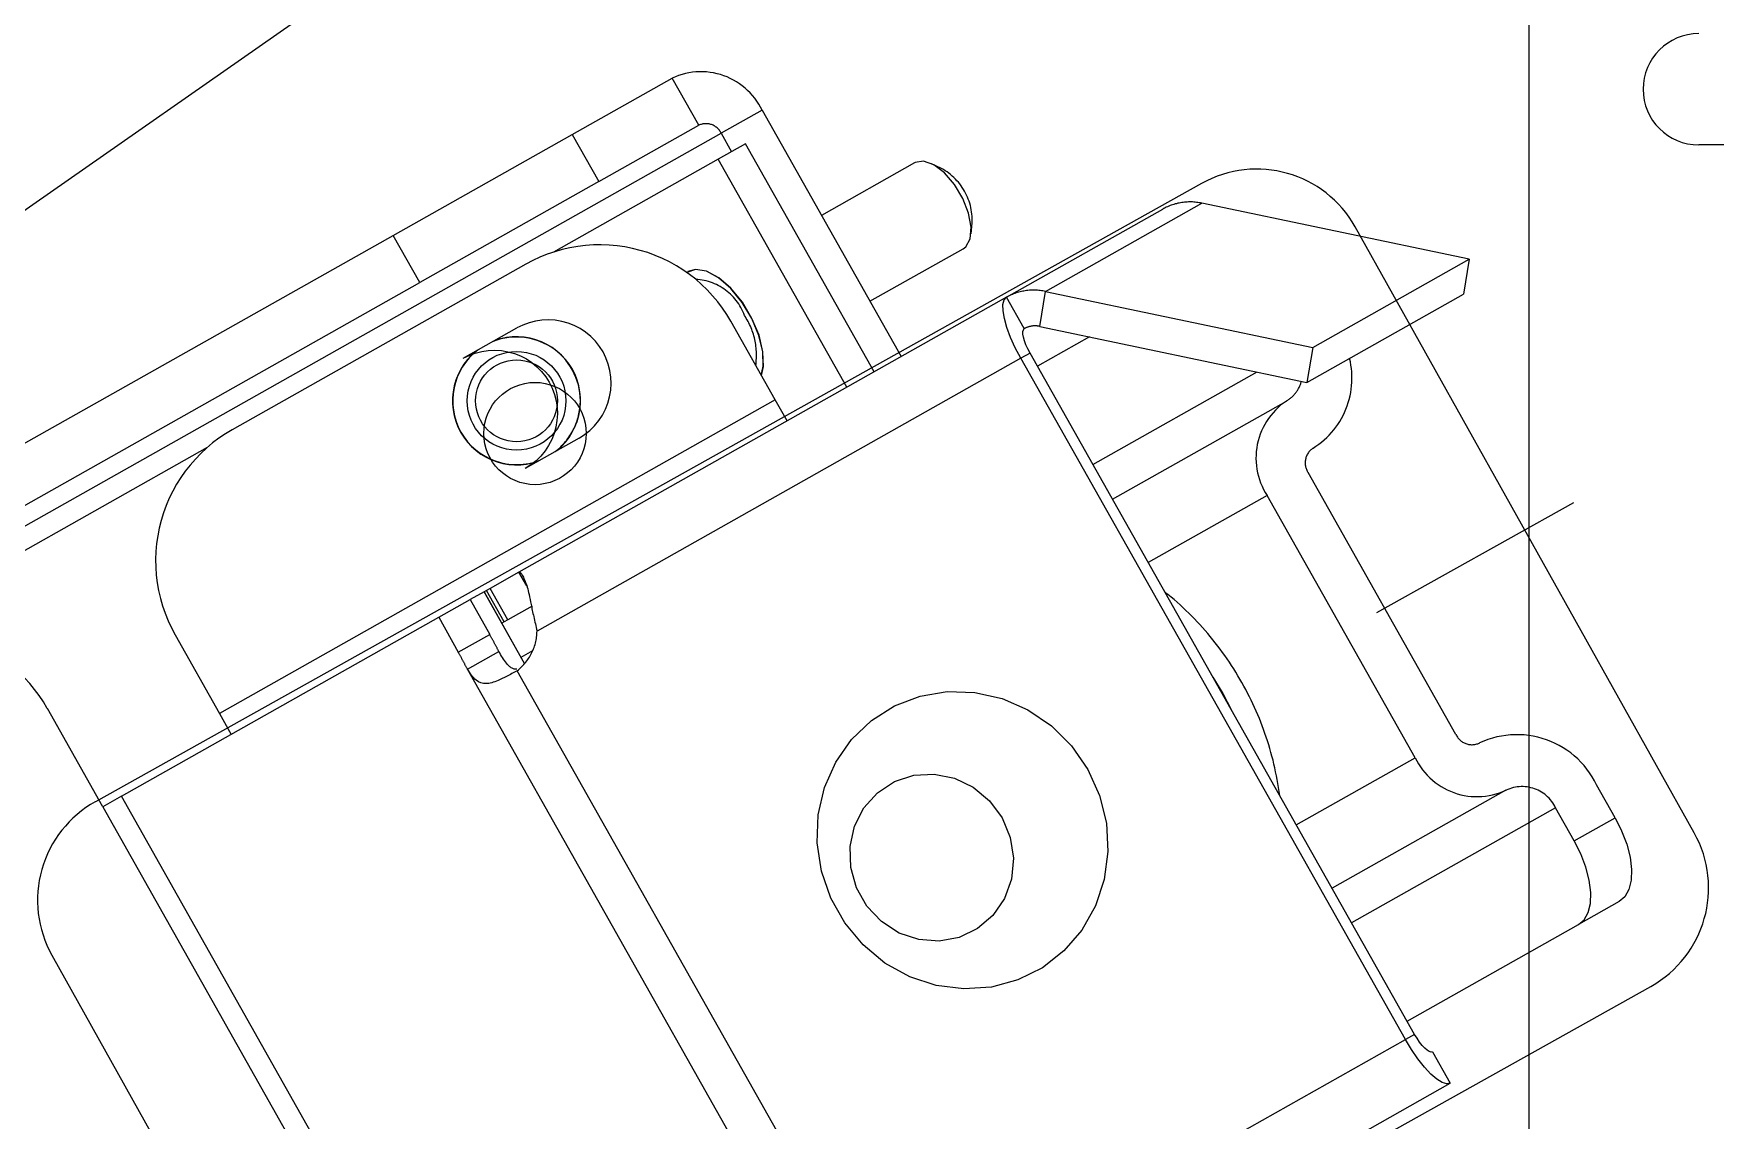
# Model space of a CAD drawing. Header units: inches. Extents: x -0.5 to 19.7, y 0 to 45.8.
# Drawn here: x 14.995 to 17.788, y 5.159 to 6.965 of the extents above; entities that cross this region are included whole.
import ezdxf

# ---------------------------------------------------------------- set-up
doc = ezdxf.new("R2010")
doc.units = ezdxf.units.IN
doc.header["$MEASUREMENT"] = 0
for name, color, linetype in [('3_250BIT_500TAB', 7, 'Continuous'), ('6_125BIT_500DEP', 7, 'Continuous'), ('CONSTRUCTION', 7, 'Continuous'), ('DF_COMP', 7, 'Continuous')]:
    doc.layers.add(name, color=color, linetype=linetype)

msp = doc.modelspace()

# ---------------------------------------------------------------- linework, layer by layer
at = {"layer": '3_250BIT_500TAB', "linetype": 'Continuous'}
for p, q in [((16.9348, 6.7159), (15.0973, 5.6886)), ((17.753, 5.6367), (17.19, 6.6438)), ((15.0251, 5.4334), (15.5882, 4.4263)), ((15.8433, 4.3541), (17.6809, 5.3815))]:
    msp.add_line(p, q, dxfattribs=at)
for centre, start, end in [((17.0263, 6.5523), 29.2093, 119.2093), ((15.1888, 5.5249), 119.2093, 209.2093), ((17.5894, 5.5452), 299.2093, 29.2093)]:
    msp.add_arc(centre, 0.1875, start, end, dxfattribs=at)
at = {"layer": '6_125BIT_500DEP', "linetype": 'Continuous'}
msp.add_circle((15.8276, 6.3004), 0.085, dxfattribs=at)
at = {"layer": 'CONSTRUCTION', "linetype": 'Continuous'}
msp.add_line((17.6952, 8.5681), (11.3033, 4.1025), dxfattribs=at)
at = {"layer": 'DF_COMP', "linetype": 'Continuous'}
for p, q in [((17.4782, 8.365), (17.4782, 3.515)), ((16.0833, 6.8999), (16.0775, 6.8987)), ((16.0891, 6.9008), (16.0833, 6.8999)), ((16.0949, 6.9014), (16.0891, 6.9008)), ((16.1008, 6.9016), (16.0949, 6.9014)), ((16.1066, 6.9016), (16.1008, 6.9016)), ((16.1125, 6.9013), (16.1066, 6.9016)), ((16.1183, 6.9006), (16.1125, 6.9013)), ((16.1241, 6.8997), (16.1183, 6.9006)), ((16.1299, 6.8984), (16.1241, 6.8997)), ((15.8894, 6.7974), (16.0554, 6.8911)), ((16.0607, 6.8934), (16.0554, 6.8911)), ((16.0996, 6.8127), (16.0554, 6.8911)), ((16.0662, 6.8955), (16.0607, 6.8934)), ((16.0718, 6.8972), (16.0662, 6.8955)), ((16.0775, 6.8987), (16.0718, 6.8972)), ((16.1355, 6.8969), (16.1299, 6.8984)), ((16.1411, 6.8951), (16.1355, 6.8969)), ((16.1466, 6.893), (16.1411, 6.8951)), ((16.1519, 6.8906), (16.1466, 6.893)), ((16.1571, 6.8879), (16.1519, 6.8906)), ((16.1622, 6.8849), (16.1571, 6.8879)), ((16.1671, 6.8817), (16.1622, 6.8849)), ((16.1719, 6.8783), (16.1671, 6.8817)), ((16.1764, 6.8746), (16.1719, 6.8783)), ((16.1808, 6.8706), (16.1764, 6.8746)), ((16.1849, 6.8665), (16.1808, 6.8706)), ((16.1889, 6.8621), (16.1849, 6.8665)), ((16.1926, 6.8576), (16.1889, 6.8621)), ((16.196, 6.8528), (16.1926, 6.8576)), ((16.1992, 6.8479), (16.196, 6.8528)), ((16.2022, 6.8428), (16.1992, 6.8479)), ((16.2048, 6.8376), (16.137, 6.7993)), ((16.2048, 6.8376), (16.2022, 6.8428)), ((16.2048, 6.8376), (16.4358, 6.4283)), ((13.633, 5.3866), (16.137, 6.7993)), ((15.592, 6.6296), (15.8894, 6.7974)), ((15.8894, 6.7974), (15.9336, 6.7191)), ((15.9336, 6.7191), (16.0996, 6.8127)), ((16.1009, 6.8133), (16.0996, 6.8127)), ((16.1023, 6.8138), (16.1009, 6.8133)), ((16.1037, 6.8142), (16.1023, 6.8138)), ((16.1051, 6.8146), (16.1037, 6.8142)), ((16.1066, 6.8149), (16.1051, 6.8146)), ((16.108, 6.8151), (16.1066, 6.8149)), ((16.1095, 6.8153), (16.108, 6.8151)), ((16.1109, 6.8153), (16.1095, 6.8153)), ((16.1124, 6.8153), (16.1109, 6.8153)), ((16.1139, 6.8152), (16.1124, 6.8153)), ((16.1153, 6.8151), (16.1139, 6.8152)), ((16.1168, 6.8148), (16.1153, 6.8151)), ((16.1182, 6.8145), (16.1168, 6.8148)), ((16.1196, 6.8141), (16.1182, 6.8145)), ((16.121, 6.8137), (16.1196, 6.8141)), ((16.1224, 6.8132), (16.121, 6.8137)), ((16.1237, 6.8126), (16.1224, 6.8132)), ((16.125, 6.8119), (16.1237, 6.8126)), ((16.1263, 6.8111), (16.125, 6.8119)), ((16.1275, 6.8103), (16.1263, 6.8111)), ((16.1287, 6.8095), (16.1275, 6.8103)), ((16.1299, 6.8086), (16.1287, 6.8095)), ((16.1309, 6.8076), (16.1299, 6.8086)), ((16.132, 6.8065), (16.1309, 6.8076)), ((16.133, 6.8054), (16.132, 6.8065)), ((16.1339, 6.8043), (16.133, 6.8054)), ((16.1347, 6.8031), (16.1339, 6.8043)), ((16.1355, 6.8019), (16.1347, 6.8031)), ((16.1363, 6.8006), (16.1355, 6.8019)), ((16.137, 6.7993), (16.1363, 6.8006)), ((16.137, 6.7993), (16.1542, 6.7688)), ((16.1771, 6.7818), (16.1319, 6.7563)), ((16.3909, 6.4029), (16.1771, 6.7818)), ((18.0057, 6.78), (17.7607, 6.78)), ((16.1319, 6.7563), (15.8581, 6.6018)), ((16.3456, 6.3774), (16.1319, 6.7563)), ((16.4581, 6.7503), (16.3034, 6.663)), ((16.4591, 6.7508), (16.4581, 6.7503)), ((16.4731, 6.7528), (16.4591, 6.7508)), ((16.49, 6.7468), (16.4731, 6.7528)), ((16.5029, 6.7408), (16.4861, 6.7488)), ((16.5077, 6.7334), (16.49, 6.7468)), ((16.506, 6.739), (16.5029, 6.7408)), ((16.5091, 6.7371), (16.506, 6.739)), ((16.5244, 6.7141), (16.5077, 6.7334)), ((16.5121, 6.7351), (16.5091, 6.7371)), ((16.5151, 6.7329), (16.5121, 6.7351)), ((16.5179, 6.7307), (16.5151, 6.7329)), ((15.9336, 6.7191), (15.6362, 6.5513)), ((16.5207, 6.7283), (16.5179, 6.7307)), ((16.5233, 6.7258), (16.5207, 6.7283)), ((16.5259, 6.7233), (16.5233, 6.7258)), ((16.5383, 6.691), (16.5244, 6.7141)), ((16.5284, 6.7206), (16.5259, 6.7233)), ((16.5308, 6.7179), (16.5284, 6.7206)), ((16.5331, 6.7151), (16.5308, 6.7179)), ((16.5353, 6.7122), (16.5331, 6.7151)), ((16.5373, 6.7092), (16.5353, 6.7122)), ((16.5393, 6.7061), (16.5373, 6.7092)), ((16.5411, 6.703), (16.5393, 6.7061)), ((16.5478, 6.6666), (16.5383, 6.691)), ((16.5429, 6.6998), (16.5411, 6.703)), ((16.5445, 6.6965), (16.5429, 6.6998)), ((16.546, 6.6932), (16.5445, 6.6965)), ((16.5473, 6.6898), (16.546, 6.6932)), ((16.5486, 6.6864), (16.5473, 6.6898)), ((16.5497, 6.683), (16.5486, 6.6864)), ((16.5507, 6.6795), (16.5497, 6.683)), ((16.5515, 6.6759), (16.5507, 6.6795)), ((16.6754, 6.5366), (16.9352, 6.6832)), ((16.8762, 6.6764), (16.8742, 6.6755)), ((16.8782, 6.6774), (16.8762, 6.6764)), ((16.8803, 6.6782), (16.8782, 6.6774)), ((16.8824, 6.6791), (16.8803, 6.6782)), ((16.8845, 6.6798), (16.8824, 6.6791)), ((16.8866, 6.6806), (16.8845, 6.6798)), ((16.8887, 6.6812), (16.8866, 6.6806)), ((16.8909, 6.6819), (16.8887, 6.6812)), ((16.893, 6.6824), (16.8909, 6.6819)), ((16.8952, 6.683), (16.893, 6.6824)), ((16.8974, 6.6834), (16.8952, 6.683)), ((16.8996, 6.6838), (16.8974, 6.6834)), ((16.9018, 6.6842), (16.8996, 6.6838)), ((16.904, 6.6845), (16.9018, 6.6842)), ((16.9063, 6.6848), (16.904, 6.6845)), ((16.9085, 6.685), (16.9063, 6.6848)), ((16.9107, 6.6851), (16.9085, 6.685)), ((16.913, 6.6852), (16.9107, 6.6851)), ((16.9152, 6.6852), (16.913, 6.6852)), ((16.9175, 6.6852), (16.9152, 6.6852)), ((16.9197, 6.6852), (16.9175, 6.6852)), ((16.9219, 6.685), (16.9197, 6.6852)), ((16.9242, 6.6849), (16.9219, 6.685)), ((16.9264, 6.6846), (16.9242, 6.6849)), ((16.9286, 6.6844), (16.9264, 6.6846)), ((16.9308, 6.684), (16.9286, 6.6844)), ((16.933, 6.6836), (16.9308, 6.684)), ((16.9352, 6.6832), (16.933, 6.6836)), ((17.3792, 6.5902), (16.9352, 6.6832)), ((16.552, 6.6435), (16.5478, 6.6666)), ((16.5522, 6.6724), (16.5515, 6.6759)), ((16.5519, 6.6322), (16.5538, 6.6507)), ((16.5528, 6.6688), (16.5522, 6.6724)), ((16.5533, 6.6652), (16.5528, 6.6688)), ((16.5536, 6.6616), (16.5533, 6.6652)), ((16.5538, 6.6579), (16.5536, 6.6616)), ((16.5538, 6.6543), (16.5538, 6.6579)), ((16.5538, 6.6507), (16.5538, 6.6543)), ((16.6108, 6.527), (16.8702, 6.6734)), ((16.8722, 6.6744), (16.8702, 6.6734)), ((16.8742, 6.6755), (16.8722, 6.6744)), ((13.3057, 5.3398), (15.592, 6.6296)), ((15.6362, 6.5513), (15.592, 6.6296)), ((16.5432, 6.6109), (16.5504, 6.6242)), ((16.5504, 6.6242), (16.552, 6.6435)), ((15.8358, 6.5934), (15.8239, 6.5879)), ((15.8479, 6.5983), (15.8358, 6.5934)), ((15.8603, 6.6025), (15.8479, 6.5983)), ((15.8729, 6.6061), (15.8603, 6.6025)), ((15.8857, 6.6091), (15.8729, 6.6061)), ((15.8986, 6.6113), (15.8857, 6.6091)), ((15.9115, 6.6129), (15.8986, 6.6113)), ((15.9246, 6.6138), (15.9115, 6.6129)), ((15.9377, 6.614), (15.9246, 6.6138)), ((15.9508, 6.6135), (15.9377, 6.614)), ((15.9638, 6.6124), (15.9508, 6.6135)), ((15.9768, 6.6105), (15.9638, 6.6124)), ((15.9896, 6.608), (15.9768, 6.6105)), ((16.0023, 6.6048), (15.9896, 6.608)), ((16.0148, 6.601), (16.0023, 6.6048)), ((16.0271, 6.5965), (16.0148, 6.601)), ((16.0392, 6.5914), (16.0271, 6.5965)), ((16.3839, 6.5202), (16.5386, 6.6074)), ((16.5386, 6.6074), (16.5432, 6.6109)), ((15.8124, 6.5817), (15.3246, 6.3066)), ((15.8239, 6.5879), (15.8124, 6.5817)), ((16.0509, 6.5856), (16.0392, 6.5914)), ((16.0624, 6.5793), (16.0509, 6.5856)), ((16.0734, 6.5723), (16.0624, 6.5793)), ((16.0842, 6.5648), (16.0734, 6.5723)), ((16.0943, 6.5732), (16.0794, 6.5682)), ((16.0942, 6.5729), (16.0796, 6.5681)), ((16.0944, 6.573), (16.0816, 6.5694)), ((16.0945, 6.5567), (16.0842, 6.5648)), ((16.1125, 6.57), (16.0942, 6.5729)), ((16.1126, 6.5702), (16.0943, 6.5732)), ((16.1127, 6.57), (16.0944, 6.573)), ((16.1326, 6.5592), (16.1125, 6.57)), ((16.1328, 6.5594), (16.1126, 6.5702)), ((16.1328, 6.5593), (16.1127, 6.57)), ((17.1194, 6.4436), (17.3792, 6.5902)), ((17.3792, 6.5902), (17.3697, 6.532)), ((13.35, 5.2614), (15.6362, 6.5513)), ((16.1043, 6.5481), (16.0945, 6.5567)), ((16.0981, 6.5563), (16.0946, 6.5566)), ((16.1017, 6.5559), (16.0981, 6.5563)), ((16.1052, 6.5554), (16.1017, 6.5559)), ((16.1137, 6.539), (16.1043, 6.5481)), ((16.1087, 6.5547), (16.1052, 6.5554)), ((16.1121, 6.5539), (16.1087, 6.5547)), ((16.1156, 6.553), (16.1121, 6.5539)), ((16.1226, 6.5294), (16.1137, 6.539)), ((16.119, 6.5519), (16.1156, 6.553)), ((16.1223, 6.5507), (16.119, 6.5519)), ((16.1256, 6.5494), (16.1223, 6.5507)), ((16.1288, 6.5479), (16.1256, 6.5494)), ((16.132, 6.5463), (16.1288, 6.5479)), ((16.1351, 6.5446), (16.132, 6.5463)), ((16.153, 6.5415), (16.1326, 6.5592)), ((16.1531, 6.5418), (16.1328, 6.5594)), ((16.1531, 6.5416), (16.1328, 6.5593)), ((16.1382, 6.5428), (16.1351, 6.5446)), ((16.1412, 6.5409), (16.1382, 6.5428)), ((16.1441, 6.5388), (16.1412, 6.5409)), ((16.1469, 6.5366), (16.1441, 6.5388)), ((16.1496, 6.5344), (16.1469, 6.5366)), ((16.1719, 6.5184), (16.153, 6.5415)), ((16.1721, 6.5186), (16.1531, 6.5418)), ((16.172, 6.5185), (16.1531, 6.5416)), ((16.6376, 6.5368), (16.6354, 6.5364)), ((16.6398, 6.5372), (16.6376, 6.5368)), ((16.642, 6.5376), (16.6398, 6.5372)), ((16.6442, 6.5379), (16.642, 6.5376)), ((16.6464, 6.5382), (16.6442, 6.5379)), ((16.6487, 6.5384), (16.6464, 6.5382)), ((16.6509, 6.5385), (16.6487, 6.5384)), ((16.6531, 6.5386), (16.6509, 6.5385)), ((16.6554, 6.5387), (16.6531, 6.5386)), ((16.6576, 6.5386), (16.6554, 6.5387)), ((16.6599, 6.5386), (16.6576, 6.5386)), ((16.6621, 6.5385), (16.6599, 6.5386)), ((16.6643, 6.5383), (16.6621, 6.5385)), ((16.6666, 6.538), (16.6643, 6.5383)), ((16.6659, 6.4784), (16.6754, 6.5366)), ((16.6688, 6.5378), (16.6666, 6.538)), ((16.671, 6.5374), (16.6688, 6.5378)), ((16.6732, 6.537), (16.671, 6.5374)), ((16.6754, 6.5366), (16.6732, 6.537)), ((16.6754, 6.5366), (17.1194, 6.4436)), ((16.6108, 6.527), (15.801, 6.0701)), ((16.131, 6.5194), (16.1226, 6.5294)), ((16.1389, 6.5089), (16.131, 6.5194)), ((16.1462, 6.4981), (16.1389, 6.5089)), ((16.1522, 6.532), (16.1496, 6.5344)), ((16.1548, 6.5295), (16.1522, 6.532)), ((16.1572, 6.5269), (16.1548, 6.5295)), ((16.1596, 6.5242), (16.1572, 6.5269)), ((16.1618, 6.5215), (16.1596, 6.5242)), ((16.1639, 6.5186), (16.1618, 6.5215)), ((16.1659, 6.5157), (16.1639, 6.5186)), ((16.1678, 6.5127), (16.1659, 6.5157)), ((16.1696, 6.5096), (16.1678, 6.5127)), ((16.1713, 6.5065), (16.1696, 6.5096)), ((16.1878, 6.4917), (16.1719, 6.5184)), ((16.1879, 6.4918), (16.172, 6.5185)), ((16.188, 6.4918), (16.1721, 6.5186)), ((16.6048, 6.5149), (16.6068, 6.5226)), ((16.605, 6.5044), (16.6048, 6.5149)), ((16.6068, 6.5226), (16.6108, 6.527)), ((16.6123, 6.5278), (16.6104, 6.5268)), ((16.6403, 6.4748), (16.6108, 6.527)), ((16.6143, 6.5289), (16.6123, 6.5278)), ((16.6164, 6.5298), (16.6143, 6.5289)), ((16.6184, 6.5308), (16.6164, 6.5298)), ((16.6205, 6.5316), (16.6184, 6.5308)), ((16.6225, 6.5325), (16.6205, 6.5316)), ((16.6246, 6.5332), (16.6225, 6.5325)), ((16.6268, 6.534), (16.6246, 6.5332)), ((16.6289, 6.5347), (16.6268, 6.534)), ((16.631, 6.5353), (16.6289, 6.5347)), ((16.6332, 6.5358), (16.631, 6.5353)), ((16.6354, 6.5364), (16.6332, 6.5358)), ((17.1098, 6.3854), (17.3697, 6.532)), ((15.8074, 6.4807), (15.7975, 6.4758)), ((15.8177, 6.4845), (15.8074, 6.4807)), ((15.8283, 6.4872), (15.8177, 6.4845)), ((15.8392, 6.4889), (15.8283, 6.4872)), ((15.8502, 6.4893), (15.8392, 6.4889)), ((15.8611, 6.4886), (15.8502, 6.4893)), ((15.872, 6.4868), (15.8611, 6.4886)), ((15.8825, 6.4839), (15.872, 6.4868)), ((15.8928, 6.4798), (15.8825, 6.4839)), ((16.1529, 6.4869), (16.1462, 6.4981)), ((16.2266, 6.3562), (16.1529, 6.4869)), ((16.1728, 6.5033), (16.1713, 6.5065)), ((16.1742, 6.5), (16.1728, 6.5033)), ((16.1755, 6.4967), (16.1742, 6.5)), ((16.1771, 6.4943), (16.1755, 6.4967)), ((16.1786, 6.4918), (16.1771, 6.4943)), ((16.1801, 6.4893), (16.1786, 6.4918)), ((16.1815, 6.4867), (16.1801, 6.4893)), ((16.1828, 6.4842), (16.1815, 6.4867)), ((16.1841, 6.4815), (16.1828, 6.4842)), ((16.1853, 6.4789), (16.1841, 6.4815)), ((16.1995, 6.4635), (16.1878, 6.4917)), ((16.1996, 6.4636), (16.1879, 6.4918)), ((16.1997, 6.4636), (16.188, 6.4918)), ((16.6072, 6.4914), (16.605, 6.5044)), ((16.6115, 6.4764), (16.6072, 6.4914)), ((15.7082, 6.4254), (15.7975, 6.4758)), ((15.7703, 6.458), (15.7608, 6.455)), ((15.78, 6.46), (15.7703, 6.458)), ((15.7899, 6.4611), (15.78, 6.46)), ((15.7999, 6.4613), (15.7899, 6.4611)), ((15.8098, 6.4606), (15.7999, 6.4613)), ((15.8196, 6.4589), (15.8098, 6.4606)), ((15.8292, 6.4563), (15.8196, 6.4589)), ((15.8386, 6.4528), (15.8292, 6.4563)), ((15.8475, 6.4485), (15.8386, 6.4528)), ((15.9025, 6.4747), (15.8928, 6.4798)), ((15.9117, 6.4687), (15.9025, 6.4747)), ((15.9201, 6.4617), (15.9117, 6.4687)), ((15.9278, 6.4538), (15.9201, 6.4617)), ((15.9347, 6.4452), (15.9278, 6.4538)), ((16.1864, 6.4762), (16.1853, 6.4789)), ((16.1875, 6.4735), (16.1864, 6.4762)), ((16.1885, 6.4708), (16.1875, 6.4735)), ((16.1894, 6.4681), (16.1885, 6.4708)), ((16.1903, 6.4653), (16.1894, 6.4681)), ((16.1911, 6.4625), (16.1903, 6.4653)), ((16.1919, 6.4597), (16.1911, 6.4625)), ((16.1925, 6.4569), (16.1919, 6.4597)), ((16.1932, 6.454), (16.1925, 6.4569)), ((16.1937, 6.4512), (16.1932, 6.454)), ((16.2059, 6.4362), (16.1995, 6.4635)), ((16.2061, 6.4363), (16.1996, 6.4636)), ((16.2062, 6.4362), (16.1997, 6.4636)), ((16.6176, 6.46), (16.6115, 6.4764)), ((16.6254, 6.4428), (16.6176, 6.46)), ((16.6379, 6.4699), (16.6387, 6.473)), ((16.638, 6.4657), (16.6379, 6.4699)), ((16.6389, 6.4605), (16.638, 6.4657)), ((16.6387, 6.473), (16.6403, 6.4748)), ((16.6406, 6.4545), (16.6389, 6.4605)), ((16.6406, 6.4749), (16.6399, 6.4745)), ((16.6414, 6.4753), (16.6406, 6.4749)), ((16.643, 6.448), (16.6406, 6.4545)), ((16.6422, 6.4757), (16.6414, 6.4753)), ((16.6431, 6.4761), (16.6422, 6.4757)), ((16.6439, 6.4765), (16.6431, 6.4761)), ((16.6447, 6.4768), (16.6439, 6.4765)), ((16.6456, 6.4771), (16.6447, 6.4768)), ((16.6464, 6.4774), (16.6456, 6.4771)), ((16.6473, 6.4777), (16.6464, 6.4774)), ((16.6481, 6.4779), (16.6473, 6.4777)), ((16.649, 6.4781), (16.6481, 6.4779)), ((16.6499, 6.4784), (16.649, 6.4781)), ((16.6507, 6.4785), (16.6499, 6.4784)), ((16.6516, 6.4787), (16.6507, 6.4785)), ((16.6525, 6.4788), (16.6516, 6.4787)), ((16.6534, 6.479), (16.6525, 6.4788)), ((16.6543, 6.4791), (16.6534, 6.479)), ((16.6552, 6.4792), (16.6543, 6.4791)), ((16.6561, 6.4792), (16.6552, 6.4792)), ((16.657, 6.4793), (16.6561, 6.4792)), ((16.6579, 6.4793), (16.657, 6.4793)), ((16.6588, 6.4793), (16.6579, 6.4793)), ((16.6597, 6.4792), (16.6588, 6.4793)), ((16.6605, 6.4792), (16.6597, 6.4792)), ((16.6614, 6.4791), (16.6605, 6.4792)), ((16.6623, 6.479), (16.6614, 6.4791)), ((16.7484, 6.4611), (16.6621, 6.4124)), ((16.6632, 6.4789), (16.6623, 6.479)), ((16.6641, 6.4788), (16.6632, 6.4789)), ((16.665, 6.4786), (16.6641, 6.4788)), ((16.6659, 6.4784), (16.665, 6.4786)), ((16.6659, 6.4784), (17.1098, 6.3854)), ((15.7082, 6.4254), (15.7181, 6.4303)), ((15.7223, 6.4309), (15.7155, 6.4236)), ((15.7181, 6.4303), (15.7284, 6.4341)), ((15.7297, 6.4375), (15.7223, 6.4309)), ((15.7284, 6.4341), (15.739, 6.4369)), ((15.739, 6.4369), (15.7499, 6.4385)), ((15.7499, 6.4385), (15.7609, 6.439)), ((15.7609, 6.439), (15.7719, 6.4383)), ((15.7719, 6.4383), (15.7827, 6.4364)), ((15.7827, 6.4364), (15.7933, 6.4335)), ((15.7933, 6.4335), (15.8035, 6.4295)), ((15.8035, 6.4295), (15.8132, 6.4244)), ((16.6345, 6.4256), (15.831, 5.9722)), ((15.8561, 6.4434), (15.8475, 6.4485)), ((15.8641, 6.4375), (15.8561, 6.4434)), ((15.8715, 6.4308), (15.8641, 6.4375)), ((15.8783, 6.4235), (15.8715, 6.4308)), ((15.9406, 6.4359), (15.9347, 6.4452)), ((15.9455, 6.4261), (15.9406, 6.4359)), ((15.9493, 6.4158), (15.9455, 6.4261)), ((16.1942, 6.4483), (16.1937, 6.4512)), ((16.1946, 6.4454), (16.1942, 6.4483)), ((16.1949, 6.4425), (16.1946, 6.4454)), ((16.1951, 6.4396), (16.1949, 6.4425)), ((16.1953, 6.4367), (16.1951, 6.4396)), ((16.1952, 6.4222), (16.1954, 6.4251)), ((16.1954, 6.4338), (16.1953, 6.4367)), ((16.1955, 6.4309), (16.1954, 6.4338)), ((16.1954, 6.4251), (16.1955, 6.428)), ((16.1955, 6.428), (16.1955, 6.4309)), ((16.2067, 6.412), (16.2059, 6.4362)), ((16.2068, 6.4121), (16.2061, 6.4363)), ((16.207, 6.4119), (16.2062, 6.4362)), ((16.6345, 6.4256), (16.6254, 6.4428)), ((16.6498, 6.4342), (16.6345, 6.4256)), ((17.2733, 5.2933), (16.6345, 6.4256)), ((16.6461, 6.4411), (16.643, 6.448)), ((16.6498, 6.4342), (16.6461, 6.4411)), ((17.2886, 5.3019), (16.6498, 6.4342)), ((17.1194, 6.4436), (17.1098, 6.3854)), ((17.1819, 6.4198), (17.1806, 6.4254)), ((15.6997, 6.3984), (15.696, 6.3892)), ((15.7042, 6.4073), (15.6997, 6.3984)), ((15.7095, 6.4157), (15.7042, 6.4073)), ((15.7155, 6.4236), (15.7095, 6.4157)), ((15.8132, 6.4244), (15.8224, 6.4183)), ((15.8224, 6.4183), (15.8309, 6.4113)), ((15.8309, 6.4113), (15.8386, 6.4034)), ((15.8386, 6.4034), (15.8454, 6.3948)), ((15.8843, 6.4156), (15.8783, 6.4235)), ((15.8896, 6.4072), (15.8843, 6.4156)), ((15.8941, 6.3983), (15.8896, 6.4072)), ((15.8977, 6.389), (15.8941, 6.3983)), ((15.952, 6.4051), (15.9493, 6.4158)), ((15.9536, 6.3943), (15.952, 6.4051)), ((16.1943, 6.4136), (16.1947, 6.4164)), ((16.1947, 6.4164), (16.195, 6.4193)), ((16.195, 6.4193), (16.1952, 6.4222)), ((16.2035, 6.3972), (16.2067, 6.412)), ((16.2036, 6.3971), (16.2068, 6.4121)), ((16.2037, 6.3969), (16.207, 6.4119)), ((16.7543, 6.2489), (17.0271, 6.4028)), ((17.1829, 6.4141), (17.1819, 6.4198)), ((17.1837, 6.4084), (17.1829, 6.4141)), ((17.1843, 6.4027), (17.1837, 6.4084)), ((17.1846, 6.397), (17.1843, 6.4027)), ((17.1846, 6.3912), (17.1846, 6.397)), ((15.6914, 6.3698), (15.6905, 6.3599)), ((15.6933, 6.3796), (15.6914, 6.3698)), ((15.696, 6.3892), (15.6933, 6.3796)), ((15.8454, 6.3948), (15.8513, 6.3856)), ((15.8513, 6.3856), (15.8562, 6.3757)), ((15.8562, 6.3757), (15.86, 6.3654)), ((15.9005, 6.3794), (15.8977, 6.389)), ((15.9023, 6.3697), (15.9005, 6.3794)), ((15.9032, 6.3598), (15.9023, 6.3697)), ((15.9516, 6.3615), (15.9534, 6.3723)), ((15.9534, 6.3723), (15.9541, 6.3833)), ((15.9541, 6.3833), (15.9536, 6.3943)), ((17.0915, 6.3684), (17.0923, 6.3696)), ((17.0923, 6.3696), (17.0931, 6.3707)), ((17.0931, 6.3707), (17.0939, 6.3719)), ((17.0939, 6.3719), (17.0946, 6.3731)), ((17.0946, 6.3731), (17.0954, 6.3743)), ((17.0954, 6.3743), (17.096, 6.3755)), ((17.096, 6.3755), (17.0967, 6.3768)), ((17.0967, 6.3768), (17.0973, 6.3781)), ((17.0973, 6.3781), (17.0979, 6.3794)), ((17.0979, 6.3794), (17.0984, 6.3807)), ((17.0984, 6.3807), (17.0989, 6.382)), ((17.0989, 6.382), (17.0994, 6.3833)), ((17.0994, 6.3833), (17.0998, 6.3846)), ((17.0998, 6.3846), (17.1002, 6.386)), ((17.1002, 6.386), (17.1006, 6.3874)), ((17.1825, 6.3684), (17.1834, 6.3741)), ((17.1834, 6.3741), (17.184, 6.3798)), ((17.184, 6.3798), (17.1844, 6.3855)), ((17.1844, 6.3855), (17.1846, 6.3912)), ((16.2266, 6.3562), (15.3034, 5.8354)), ((15.6905, 6.3599), (15.6905, 6.3499)), ((15.6905, 6.3499), (15.6914, 6.34)), ((15.86, 6.3654), (15.8628, 6.3548)), ((15.8628, 6.3548), (15.8644, 6.3439)), ((15.8644, 6.3439), (15.8648, 6.3329)), ((15.9017, 6.339), (15.9021, 6.3419)), ((15.9021, 6.3419), (15.9024, 6.3449)), ((15.9023, 6.3399), (15.9032, 6.3498)), ((15.9024, 6.3449), (15.9026, 6.348)), ((15.9032, 6.3498), (15.9032, 6.3598)), ((15.9446, 6.3407), (15.9486, 6.3509)), ((15.9486, 6.3509), (15.9516, 6.3615)), ((16.2463, 6.3214), (16.2266, 6.3562)), ((16.7868, 6.1914), (17.0756, 6.3544)), ((17.0616, 6.3433), (17.0574, 6.3392)), ((17.0661, 6.3473), (17.0616, 6.3433)), ((17.0708, 6.3509), (17.0661, 6.3473)), ((17.0756, 6.3544), (17.0708, 6.3509)), ((17.0756, 6.3544), (17.0758, 6.3545)), ((17.0758, 6.3545), (17.077, 6.3552)), ((17.077, 6.3552), (17.0782, 6.356)), ((17.0782, 6.356), (17.0793, 6.3567)), ((17.0793, 6.3567), (17.0805, 6.3576)), ((17.0805, 6.3576), (17.0816, 6.3584)), ((17.0816, 6.3584), (17.0827, 6.3593)), ((17.0827, 6.3593), (17.0838, 6.3602)), ((17.0838, 6.3602), (17.0849, 6.3611)), ((17.0849, 6.3611), (17.0859, 6.3621)), ((17.0859, 6.3621), (17.0869, 6.3631)), ((17.0869, 6.3631), (17.0879, 6.3641)), ((17.0879, 6.3641), (17.0888, 6.3651)), ((17.0888, 6.3651), (17.0897, 6.3662)), ((17.0897, 6.3662), (17.0906, 6.3673)), ((17.0906, 6.3673), (17.0915, 6.3684)), ((17.1723, 6.3356), (17.1745, 6.3409)), ((17.1745, 6.3409), (17.1766, 6.3462)), ((17.1766, 6.3462), (17.1784, 6.3517)), ((17.1784, 6.3517), (17.18, 6.3572)), ((17.18, 6.3572), (17.1814, 6.3628)), ((17.1814, 6.3628), (17.1825, 6.3684)), ((15.6914, 6.34), (15.6932, 6.3302)), ((15.6932, 6.3302), (15.696, 6.3207)), ((15.696, 6.3207), (15.6996, 6.3114)), ((15.8641, 6.3219), (15.8623, 6.3111)), ((15.8648, 6.3329), (15.8641, 6.3219)), ((15.894, 6.3113), (15.8977, 6.3205)), ((15.8942, 6.3129), (15.8954, 6.3157)), ((15.8954, 6.3157), (15.8964, 6.3185)), ((15.8964, 6.3185), (15.8974, 6.3214)), ((15.8974, 6.3214), (15.8983, 6.3242)), ((15.8977, 6.3205), (15.9004, 6.3301)), ((15.8983, 6.3242), (15.8992, 6.3271)), ((15.8992, 6.3271), (15.8999, 6.3301)), ((15.8999, 6.3301), (15.9006, 6.333)), ((15.9004, 6.3301), (15.9023, 6.3399)), ((15.9006, 6.333), (15.9012, 6.336)), ((15.9012, 6.336), (15.9017, 6.339)), ((15.9186, 6.3056), (15.9264, 6.3133)), ((15.9264, 6.3133), (15.9334, 6.3218)), ((15.9334, 6.3218), (15.9395, 6.3309)), ((15.9395, 6.3309), (15.9446, 6.3407)), ((17.0397, 6.3155), (17.0369, 6.3103)), ((17.0427, 6.3206), (17.0397, 6.3155)), ((17.046, 6.3255), (17.0427, 6.3206)), ((17.0496, 6.3303), (17.046, 6.3255)), ((17.0534, 6.3349), (17.0496, 6.3303)), ((17.0574, 6.3392), (17.0534, 6.3349)), ((17.1577, 6.3109), (17.161, 6.3156)), ((17.161, 6.3156), (17.1642, 6.3204)), ((17.1642, 6.3204), (17.1671, 6.3254)), ((17.1671, 6.3254), (17.1698, 6.3304)), ((17.1698, 6.3304), (17.1723, 6.3356)), ((15.3025, 6.2925), (15.2921, 6.2847)), ((15.3134, 6.2999), (15.3025, 6.2925)), ((15.3246, 6.3066), (15.3134, 6.2999)), ((15.6996, 6.3114), (15.7041, 6.3025)), ((15.7041, 6.3025), (15.7094, 6.2941)), ((15.7094, 6.2941), (15.7154, 6.2862)), ((15.7154, 6.2862), (15.7222, 6.2789)), ((15.9007, 6.2929), (15.8114, 6.2425)), ((15.8553, 6.2903), (15.8502, 6.2806)), ((15.8594, 6.3005), (15.8553, 6.2903)), ((15.8623, 6.3111), (15.8594, 6.3005)), ((15.8714, 6.2788), (15.8782, 6.2861)), ((15.8765, 6.2849), (15.8785, 6.2872)), ((15.8782, 6.2861), (15.8842, 6.294)), ((15.8785, 6.2872), (15.8804, 6.2896)), ((15.8804, 6.2896), (15.8822, 6.292)), ((15.8822, 6.292), (15.884, 6.2944)), ((15.884, 6.2944), (15.8856, 6.2969)), ((15.8842, 6.294), (15.8895, 6.3024)), ((15.8856, 6.2969), (15.8873, 6.2995)), ((15.8873, 6.2995), (15.8888, 6.3021)), ((15.8888, 6.3021), (15.8903, 6.3047)), ((15.8895, 6.3024), (15.894, 6.3113)), ((15.8903, 6.3047), (15.8917, 6.3074)), ((15.8917, 6.3074), (15.893, 6.3101)), ((15.893, 6.3101), (15.8942, 6.3129)), ((15.9007, 6.2929), (15.91, 6.2988)), ((15.91, 6.2988), (15.9186, 6.3056)), ((17.0287, 6.2881), (17.0273, 6.2823)), ((17.0303, 6.2938), (17.0287, 6.2881)), ((17.0322, 6.2994), (17.0303, 6.2938)), ((17.0344, 6.3049), (17.0322, 6.2994)), ((17.0369, 6.3103), (17.0344, 6.3049)), ((17.1295, 6.2826), (17.134, 6.2861)), ((17.134, 6.2861), (17.1384, 6.2898)), ((17.1384, 6.2898), (17.1426, 6.2937)), ((17.1426, 6.2937), (17.1466, 6.2978)), ((17.1466, 6.2978), (17.1505, 6.302)), ((17.1505, 6.302), (17.1542, 6.3064)), ((17.1542, 6.3064), (17.1577, 6.3109)), ((14.7089, 5.9535), (15.2838, 6.2778)), ((15.2634, 6.258), (15.2548, 6.2481)), ((15.2725, 6.2674), (15.2634, 6.258)), ((15.282, 6.2763), (15.2725, 6.2674)), ((15.2921, 6.2847), (15.282, 6.2763)), ((15.7222, 6.2789), (15.7296, 6.2722)), ((15.7296, 6.2722), (15.7376, 6.2663)), ((15.7376, 6.2663), (15.7462, 6.2612)), ((15.7462, 6.2612), (15.7551, 6.2569)), ((15.8372, 6.2629), (15.8293, 6.2552)), ((15.8442, 6.2714), (15.8372, 6.2629)), ((15.8502, 6.2806), (15.8442, 6.2714)), ((15.8611, 6.2705), (15.8635, 6.2724)), ((15.8635, 6.2724), (15.8658, 6.2743)), ((15.864, 6.2721), (15.8714, 6.2788)), ((15.8658, 6.2743), (15.8681, 6.2763)), ((15.8681, 6.2763), (15.8703, 6.2784)), ((15.8703, 6.2784), (15.8724, 6.2805)), ((15.8724, 6.2805), (15.8745, 6.2827)), ((15.8745, 6.2827), (15.8765, 6.2849)), ((17.0252, 6.2647), (17.0251, 6.2587)), ((17.0251, 6.2587), (17.0253, 6.2528)), ((17.0256, 6.2706), (17.0252, 6.2647)), ((17.0263, 6.2765), (17.0256, 6.2706)), ((17.0273, 6.2823), (17.0263, 6.2765)), ((17.1074, 6.2574), (17.1071, 6.2559)), ((17.1077, 6.2589), (17.1074, 6.2574)), ((17.1081, 6.2604), (17.1077, 6.2589)), ((17.1086, 6.2618), (17.1081, 6.2604)), ((17.1092, 6.2632), (17.1086, 6.2618)), ((17.1098, 6.2646), (17.1092, 6.2632)), ((17.1106, 6.266), (17.1098, 6.2646)), ((17.1113, 6.2673), (17.1106, 6.266)), ((17.1122, 6.2686), (17.1113, 6.2673)), ((17.1131, 6.2698), (17.1122, 6.2686)), ((17.1141, 6.2709), (17.1131, 6.2698)), ((17.1151, 6.2721), (17.1141, 6.2709)), ((17.1162, 6.2731), (17.1151, 6.2721)), ((17.1174, 6.2741), (17.1162, 6.2731)), ((17.1186, 6.2751), (17.1174, 6.2741)), ((17.1198, 6.276), (17.1186, 6.2751)), ((17.1198, 6.276), (17.12, 6.2761)), ((17.12, 6.2761), (17.1248, 6.2792)), ((17.1248, 6.2792), (17.1295, 6.2826)), ((15.2467, 6.2378), (15.2392, 6.2271)), ((15.2548, 6.2481), (15.2467, 6.2378)), ((15.7551, 6.2569), (15.7645, 6.2534)), ((15.7645, 6.2534), (15.7741, 6.2508)), ((15.7741, 6.2508), (15.7839, 6.2491)), ((15.7839, 6.2491), (15.7938, 6.2484)), ((15.7938, 6.2484), (15.8038, 6.2486)), ((15.8038, 6.2486), (15.8137, 6.2497)), ((15.8207, 6.2484), (15.8114, 6.2425)), ((15.8137, 6.2497), (15.8234, 6.2517)), ((15.8293, 6.2552), (15.8207, 6.2484)), ((15.8234, 6.2517), (15.8329, 6.2546)), ((17.0253, 6.2528), (17.0258, 6.2469)), ((17.0258, 6.2469), (17.0266, 6.241)), ((17.0266, 6.241), (17.0277, 6.2352)), ((17.0277, 6.2352), (17.0291, 6.2295)), ((17.0291, 6.2295), (17.0309, 6.2238)), ((17.1069, 6.2544), (17.1068, 6.2529)), ((17.1068, 6.2529), (17.1068, 6.2513)), ((17.1068, 6.2513), (17.1068, 6.2498)), ((17.1068, 6.2498), (17.107, 6.2483)), ((17.1071, 6.2559), (17.1069, 6.2544)), ((17.107, 6.2483), (17.1072, 6.2468)), ((17.1072, 6.2468), (17.1075, 6.2453)), ((17.1075, 6.2453), (17.1078, 6.2438)), ((17.1078, 6.2438), (17.1083, 6.2423)), ((17.1083, 6.2423), (17.1088, 6.2409)), ((17.1088, 6.2409), (17.1094, 6.2395)), ((17.1094, 6.2395), (17.1101, 6.2381)), ((17.1101, 6.2381), (17.1108, 6.2368)), ((17.1108, 6.2368), (17.1116, 6.2355)), ((17.3573, 5.8), (17.1116, 6.2355)), ((15.2259, 6.2046), (15.2201, 6.1928)), ((15.2322, 6.216), (15.2259, 6.2046)), ((15.2392, 6.2271), (15.2322, 6.216)), ((17.0309, 6.2238), (17.0329, 6.2182)), ((17.0329, 6.2182), (17.0352, 6.2127)), ((17.0352, 6.2127), (17.0377, 6.2074)), ((17.0377, 6.2074), (17.0406, 6.2022)), ((17.0406, 6.2022), (17.0437, 6.1972)), ((15.215, 6.1808), (15.2105, 6.1685)), ((15.2201, 6.1928), (15.215, 6.1808)), ((17.0437, 6.1972), (16.8463, 6.0858)), ((17.2894, 5.7617), (17.0437, 6.1972)), ((17.226, 6.003), (17.5533, 6.186)), ((15.2066, 6.1559), (15.2035, 6.1433)), ((15.2105, 6.1685), (15.2066, 6.1559)), ((15.1991, 6.1174), (15.198, 6.1044)), ((15.2009, 6.1304), (15.1991, 6.1174)), ((15.2035, 6.1433), (15.2009, 6.1304)), ((15.198, 6.1044), (15.1975, 6.0913)), ((15.1975, 6.0913), (15.1977, 6.0782)), ((15.1977, 6.0782), (15.1986, 6.0652)), ((15.1986, 6.0652), (15.2002, 6.0522)), ((15.801, 6.0701), (15.7529, 6.043)), ((15.8139, 6.0472), (15.801, 6.0701)), ((15.2002, 6.0522), (15.2024, 6.0393)), ((15.2024, 6.0393), (15.2054, 6.0265)), ((15.7429, 6.0374), (15.7201, 6.0245)), ((15.7429, 6.0374), (15.7431, 6.0375)), ((15.7429, 6.0374), (15.8103, 5.9179)), ((15.7469, 6.0396), (15.7431, 6.0375)), ((15.8104, 5.918), (15.7431, 6.0375)), ((15.7529, 6.043), (15.7469, 6.0396)), ((15.7764, 5.9874), (15.7469, 6.0396)), ((15.7824, 5.9907), (15.7529, 6.043)), ((16.8789, 6.033), (16.8738, 6.0371)), ((15.2054, 6.0265), (15.209, 6.014)), ((15.209, 6.014), (15.2132, 6.0016)), ((15.668, 5.9951), (15.7201, 6.0245)), ((15.7201, 6.0245), (15.7523, 5.9665)), ((15.823, 6.0137), (15.7824, 5.9907)), ((16.884, 6.0287), (16.8789, 6.033)), ((16.8891, 6.0244), (16.884, 6.0287)), ((16.8941, 6.02), (16.8891, 6.0244)), ((16.899, 6.0156), (16.8941, 6.02)), ((16.9039, 6.0111), (16.899, 6.0156)), ((16.9087, 6.0065), (16.9039, 6.0111)), ((16.9134, 6.0019), (16.9087, 6.0065)), ((15.1405, 5.6975), (15.668, 5.9951)), ((15.2132, 6.0016), (15.2181, 5.9894)), ((15.2181, 5.9894), (15.2236, 5.9776)), ((15.668, 5.9951), (15.7001, 5.937)), ((15.7764, 5.9874), (15.7725, 5.9852)), ((15.7824, 5.9907), (15.7764, 5.9874)), ((16.9181, 5.9973), (16.9134, 6.0019)), ((16.9228, 5.9925), (16.9181, 5.9973)), ((16.9274, 5.9877), (16.9228, 5.9925)), ((16.9319, 5.9829), (16.9274, 5.9877)), ((16.9363, 5.9779), (16.9319, 5.9829)), ((16.9407, 5.973), (16.9363, 5.9779)), ((15.2236, 5.9776), (15.2297, 5.966)), ((15.2297, 5.966), (15.3034, 5.8354)), ((15.7001, 5.937), (15.7523, 5.9665)), ((15.7528, 5.9656), (15.7523, 5.9665)), ((15.7533, 5.9646), (15.7528, 5.9656)), ((15.7539, 5.9637), (15.7533, 5.9646)), ((15.7544, 5.9628), (15.7539, 5.9637)), ((15.7549, 5.9618), (15.7544, 5.9628)), ((15.7554, 5.9609), (15.7549, 5.9618)), ((15.7559, 5.96), (15.7554, 5.9609)), ((15.7564, 5.959), (15.7559, 5.96)), ((15.7569, 5.9581), (15.7564, 5.959)), ((15.7574, 5.9572), (15.7569, 5.9581)), ((15.7579, 5.9562), (15.7574, 5.9572)), ((15.7585, 5.9553), (15.7579, 5.9562)), ((15.759, 5.9544), (15.7585, 5.9553)), ((15.7595, 5.9534), (15.759, 5.9544)), ((15.76, 5.9525), (15.7595, 5.9534)), ((15.7605, 5.9516), (15.76, 5.9525)), ((15.761, 5.9506), (15.7605, 5.9516)), ((15.7615, 5.9497), (15.761, 5.9506)), ((15.8276, 5.9496), (15.8283, 5.9521)), ((15.8283, 5.9521), (15.8289, 5.9546)), ((15.8289, 5.9546), (15.8294, 5.9571)), ((15.8294, 5.9571), (15.8299, 5.9596)), ((15.8299, 5.9596), (15.8302, 5.9621)), ((15.8302, 5.9621), (15.8305, 5.9646)), ((15.8305, 5.9646), (15.8308, 5.9671)), ((15.8308, 5.9671), (15.8309, 5.9697)), ((15.8309, 5.9697), (15.831, 5.9722)), ((16.945, 5.968), (16.9407, 5.973)), ((16.9493, 5.9629), (16.945, 5.968)), ((16.9535, 5.9577), (16.9493, 5.9629)), ((16.9576, 5.9526), (16.9535, 5.9577)), ((16.9617, 5.9473), (16.9576, 5.9526)), ((15.7006, 5.9361), (15.7001, 5.937)), ((15.7012, 5.9352), (15.7006, 5.9361)), ((15.7017, 5.9343), (15.7012, 5.9352)), ((15.7022, 5.9333), (15.7017, 5.9343)), ((15.7027, 5.9324), (15.7022, 5.9333)), ((15.7032, 5.9315), (15.7027, 5.9324)), ((15.7037, 5.9305), (15.7032, 5.9315)), ((15.7042, 5.9296), (15.7037, 5.9305)), ((15.7047, 5.9287), (15.7042, 5.9296)), ((15.7053, 5.9277), (15.7047, 5.9287)), ((15.7058, 5.9268), (15.7053, 5.9277)), ((15.7063, 5.9259), (15.7058, 5.9268)), ((15.7068, 5.9249), (15.7063, 5.9259)), ((15.7073, 5.924), (15.7068, 5.9249)), ((15.7078, 5.9231), (15.7073, 5.924)), ((15.7083, 5.9221), (15.7078, 5.9231)), ((15.7088, 5.9212), (15.7083, 5.9221)), ((15.7153, 5.909), (15.7675, 5.9384)), ((15.762, 5.9488), (15.7615, 5.9497)), ((15.7625, 5.9478), (15.762, 5.9488)), ((15.763, 5.9469), (15.7625, 5.9478)), ((15.7635, 5.946), (15.763, 5.9469)), ((15.764, 5.945), (15.7635, 5.946)), ((15.7645, 5.9441), (15.764, 5.945)), ((15.765, 5.9431), (15.7645, 5.9441)), ((15.7655, 5.9422), (15.765, 5.9431)), ((15.766, 5.9413), (15.7655, 5.9422)), ((15.7665, 5.9403), (15.766, 5.9413)), ((15.767, 5.9394), (15.7665, 5.9403)), ((15.7675, 5.9384), (15.767, 5.9394)), ((15.8045, 5.9286), (15.824, 5.9396)), ((15.8124, 5.9205), (15.814, 5.9225)), ((15.814, 5.9225), (15.8155, 5.9246)), ((15.8155, 5.9246), (15.8169, 5.9267)), ((15.8169, 5.9267), (15.8183, 5.9288)), ((15.8183, 5.9288), (15.8196, 5.931)), ((15.8196, 5.931), (15.8209, 5.9332)), ((15.8209, 5.9332), (15.822, 5.9355)), ((15.822, 5.9355), (15.8231, 5.9377)), ((15.8231, 5.9377), (15.8242, 5.9401)), ((15.8242, 5.9401), (15.8252, 5.9424)), ((15.8252, 5.9424), (15.826, 5.9448)), ((15.826, 5.9448), (15.8269, 5.9472)), ((15.8269, 5.9472), (15.8276, 5.9496)), ((16.9657, 5.942), (16.9617, 5.9473)), ((16.9696, 5.9367), (16.9657, 5.942)), ((16.9735, 5.9313), (16.9696, 5.9367)), ((16.9773, 5.9259), (16.9735, 5.9313)), ((16.981, 5.9204), (16.9773, 5.9259)), ((15.7093, 5.9203), (15.7088, 5.9212)), ((15.7098, 5.9193), (15.7093, 5.9203)), ((15.7103, 5.9184), (15.7098, 5.9193)), ((15.7108, 5.9174), (15.7103, 5.9184)), ((15.7113, 5.9165), (15.7108, 5.9174)), ((15.7118, 5.9156), (15.7113, 5.9165)), ((15.7123, 5.9146), (15.7118, 5.9156)), ((15.7128, 5.9137), (15.7123, 5.9146)), ((15.7133, 5.9128), (15.7128, 5.9137)), ((15.7138, 5.9118), (15.7133, 5.9128)), ((15.7143, 5.9109), (15.7138, 5.9118)), ((15.7148, 5.9099), (15.7143, 5.9109)), ((15.7153, 5.909), (15.7148, 5.9099)), ((15.7151, 5.9091), (16.3513, 4.7814)), ((15.7979, 5.9063), (15.7999, 5.9079)), ((16.3948, 4.8484), (15.7979, 5.9063)), ((15.7999, 5.9079), (15.8018, 5.9095)), ((15.8018, 5.9095), (15.8037, 5.9112)), ((15.8037, 5.9112), (15.8056, 5.913)), ((15.8056, 5.913), (15.8074, 5.9148)), ((15.8074, 5.9148), (15.8091, 5.9166)), ((15.8091, 5.9166), (15.8108, 5.9185)), ((15.8108, 5.9185), (15.8124, 5.9205)), ((16.9536, 5.8956), (16.97, 5.8685)), ((16.9847, 5.9148), (16.981, 5.9204)), ((16.9882, 5.9093), (16.9847, 5.9148)), ((16.9917, 5.9036), (16.9882, 5.9093)), ((16.9952, 5.898), (16.9917, 5.9036)), ((16.9985, 5.8923), (16.9952, 5.898)), ((16.4674, 5.8639), (16.5124, 5.8715)), ((16.5124, 5.8715), (16.5584, 5.8701)), ((16.5584, 5.8701), (16.6036, 5.8599)), ((16.97, 5.8685), (16.9847, 5.8405)), ((17.0018, 5.8865), (16.9985, 5.8923)), ((17.0051, 5.8807), (17.0018, 5.8865)), ((17.0082, 5.8749), (17.0051, 5.8807)), ((17.0113, 5.869), (17.0082, 5.8749)), ((17.0143, 5.8631), (17.0113, 5.869)), ((15.1097, 5.6801), (15.0176, 5.8434)), ((16.3864, 5.8234), (16.4248, 5.8477)), ((16.4248, 5.8477), (16.4674, 5.8639)), ((16.6036, 5.8599), (16.6464, 5.8412)), ((16.6464, 5.8412), (16.6853, 5.8146)), ((17.0172, 5.8571), (17.0143, 5.8631)), ((17.0201, 5.8511), (17.0172, 5.8571)), ((17.0228, 5.8451), (17.0201, 5.8511)), ((17.0255, 5.8391), (17.0228, 5.8451)), ((17.0281, 5.833), (17.0255, 5.8391)), ((15.3034, 5.8354), (15.3231, 5.8005)), ((16.3535, 5.792), (16.3864, 5.8234)), ((16.6853, 5.8146), (16.7189, 5.7812)), ((17.0307, 5.8268), (17.0281, 5.833)), ((17.0331, 5.8207), (17.0307, 5.8268)), ((17.0355, 5.8145), (17.0331, 5.8207)), ((17.0378, 5.8083), (17.0355, 5.8145)), ((16.3271, 5.7544), (16.3535, 5.792)), ((17.04, 5.802), (17.0378, 5.8083)), ((17.0422, 5.7958), (17.04, 5.802)), ((17.0443, 5.7895), (17.0422, 5.7958)), ((17.0462, 5.7831), (17.0443, 5.7895)), ((17.0481, 5.7768), (17.0462, 5.7831)), ((17.3573, 5.8), (17.358, 5.7986)), ((17.358, 5.7986), (17.3587, 5.7973)), ((17.3587, 5.7973), (17.3596, 5.796)), ((17.3596, 5.796), (17.3605, 5.7948)), ((17.3605, 5.7948), (17.3614, 5.7936)), ((17.3614, 5.7936), (17.3625, 5.7925)), ((17.3625, 5.7925), (17.3635, 5.7914)), ((17.3635, 5.7914), (17.3647, 5.7904)), ((17.3647, 5.7904), (17.3659, 5.7894)), ((17.3659, 5.7894), (17.3671, 5.7885)), ((17.3671, 5.7885), (17.3684, 5.7877)), ((17.3684, 5.7877), (17.3697, 5.7869)), ((17.3697, 5.7869), (17.3711, 5.7862)), ((17.3711, 5.7862), (17.3725, 5.7856)), ((17.3725, 5.7856), (17.3739, 5.785)), ((17.3739, 5.785), (17.3753, 5.7845)), ((17.3753, 5.7845), (17.3768, 5.7841)), ((17.3768, 5.7841), (17.3783, 5.7838)), ((17.3783, 5.7838), (17.3798, 5.7836)), ((17.3798, 5.7836), (17.3813, 5.7834)), ((17.3813, 5.7834), (17.3829, 5.7833)), ((17.3829, 5.7833), (17.3844, 5.7833)), ((17.3844, 5.7833), (17.3859, 5.7834)), ((17.3859, 5.7834), (17.3874, 5.7835)), ((17.3874, 5.7835), (17.3889, 5.7838)), ((17.3889, 5.7838), (17.3904, 5.7841)), ((17.3904, 5.7841), (17.3919, 5.7845)), ((17.3919, 5.7845), (17.3934, 5.7849)), ((17.3934, 5.7849), (17.3948, 5.7855)), ((17.3948, 5.7855), (17.3962, 5.7861)), ((17.3962, 5.7861), (17.3964, 5.7862)), ((17.4034, 5.7892), (17.3964, 5.7862)), ((17.4105, 5.7919), (17.4034, 5.7892)), ((17.4178, 5.7942), (17.4105, 5.7919)), ((17.4252, 5.7961), (17.4178, 5.7942)), ((17.4327, 5.7977), (17.4252, 5.7961)), ((17.4402, 5.7988), (17.4327, 5.7977)), ((17.4478, 5.7996), (17.4402, 5.7988)), ((17.4554, 5.7999), (17.4478, 5.7996)), ((17.463, 5.7999), (17.4554, 5.7999)), ((17.4707, 5.7994), (17.463, 5.7999)), ((17.4782, 5.7986), (17.4707, 5.7994)), ((17.4858, 5.7974), (17.4782, 5.7986)), ((17.4932, 5.7958), (17.4858, 5.7974)), ((17.5006, 5.7938), (17.4932, 5.7958)), ((17.5078, 5.7914), (17.5006, 5.7938)), ((17.515, 5.7886), (17.5078, 5.7914)), ((17.5219, 5.7855), (17.515, 5.7886)), ((17.5287, 5.782), (17.5219, 5.7855)), ((16.3084, 5.7122), (16.3271, 5.7544)), ((16.7189, 5.7812), (16.7459, 5.7421)), ((17.05, 5.7704), (17.0481, 5.7768)), ((17.0517, 5.764), (17.05, 5.7704)), ((17.0534, 5.7576), (17.0517, 5.764)), ((17.0549, 5.7511), (17.0534, 5.7576)), ((17.092, 5.6503), (17.2894, 5.7617)), ((17.2894, 5.7617), (17.2921, 5.7564)), ((17.2921, 5.7564), (17.2951, 5.7513)), ((17.5353, 5.7782), (17.5287, 5.782)), ((17.5417, 5.774), (17.5353, 5.7782)), ((17.5479, 5.7695), (17.5417, 5.774)), ((17.5538, 5.7647), (17.5479, 5.7695)), ((17.5595, 5.7596), (17.5538, 5.7647)), ((17.5649, 5.7542), (17.5595, 5.7596)), ((16.4248, 5.7219), (16.4568, 5.7324)), ((16.4568, 5.7324), (16.4907, 5.7344)), ((16.4907, 5.7344), (16.5244, 5.7276)), ((16.5244, 5.7276), (16.5556, 5.7125)), ((16.7459, 5.7421), (16.7654, 5.6988)), ((17.0564, 5.7447), (17.0549, 5.7511)), ((17.0578, 5.7382), (17.0564, 5.7447)), ((17.0592, 5.7317), (17.0578, 5.7382)), ((17.0604, 5.7252), (17.0592, 5.7317)), ((17.2951, 5.7513), (17.2983, 5.7463)), ((17.2983, 5.7463), (17.3018, 5.7415)), ((17.3018, 5.7415), (17.3055, 5.7369)), ((17.3055, 5.7369), (17.3095, 5.7325)), ((17.3095, 5.7325), (17.3137, 5.7283)), ((17.3137, 5.7283), (17.3181, 5.7243)), ((17.57, 5.7486), (17.5649, 5.7542)), ((17.5748, 5.7426), (17.57, 5.7486)), ((17.5793, 5.7365), (17.5748, 5.7426)), ((17.5834, 5.7301), (17.5793, 5.7365)), ((17.5872, 5.7235), (17.5834, 5.7301)), ((16.298, 5.6669), (16.3084, 5.7122)), ((16.374, 5.6783), (16.3966, 5.7035)), ((16.3966, 5.7035), (16.4248, 5.7219)), ((16.5556, 5.7125), (16.5825, 5.69)), ((16.7654, 5.6988), (16.7766, 5.6527)), ((17.0616, 5.7187), (17.0604, 5.7252)), ((17.0626, 5.7121), (17.0616, 5.7187)), ((17.0636, 5.7056), (17.0626, 5.7121)), ((17.0646, 5.699), (17.0636, 5.7056)), ((17.4404, 5.7077), (17.1516, 5.5447)), ((17.3181, 5.7243), (17.3227, 5.7206)), ((17.3227, 5.7206), (17.3275, 5.7171)), ((17.3275, 5.7171), (17.3325, 5.7139)), ((17.3325, 5.7139), (17.3376, 5.7109)), ((17.3376, 5.7109), (17.3429, 5.7082)), ((17.3429, 5.7082), (17.3483, 5.7058)), ((17.3483, 5.7058), (17.3538, 5.7036)), ((17.3538, 5.7036), (17.3594, 5.7018)), ((17.3594, 5.7018), (17.3652, 5.7002)), ((17.3652, 5.7002), (17.371, 5.699)), ((17.371, 5.699), (17.3768, 5.698)), ((17.4064, 5.6979), (17.4122, 5.6988)), ((17.4122, 5.6988), (17.4181, 5.6999)), ((17.4181, 5.6999), (17.4238, 5.7014)), ((17.4238, 5.7014), (17.4294, 5.7032)), ((17.4294, 5.7032), (17.435, 5.7053)), ((17.435, 5.7053), (17.4404, 5.7077)), ((17.4404, 5.7077), (17.4406, 5.7078)), ((17.4436, 5.7091), (17.4406, 5.7078)), ((17.4466, 5.7102), (17.4436, 5.7091)), ((17.4497, 5.7112), (17.4466, 5.7102)), ((17.4528, 5.712), (17.4497, 5.7112)), ((17.456, 5.7126), (17.4528, 5.712)), ((17.4592, 5.7131), (17.456, 5.7126)), ((17.4624, 5.7135), (17.4592, 5.7131)), ((17.4656, 5.7136), (17.4624, 5.7135)), ((17.4688, 5.7136), (17.4656, 5.7136)), ((17.472, 5.7134), (17.4688, 5.7136)), ((17.4753, 5.713), (17.472, 5.7134)), ((17.4784, 5.7125), (17.4753, 5.713)), ((17.4816, 5.7118), (17.4784, 5.7125)), ((17.4847, 5.711), (17.4816, 5.7118)), ((17.4878, 5.71), (17.4847, 5.711)), ((17.4908, 5.7088), (17.4878, 5.71)), ((17.4937, 5.7075), (17.4908, 5.7088)), ((17.4966, 5.706), (17.4937, 5.7075)), ((17.4994, 5.7044), (17.4966, 5.706)), ((17.5021, 5.7027), (17.4994, 5.7044)), ((17.5047, 5.7008), (17.5021, 5.7027)), ((17.5072, 5.6987), (17.5047, 5.7008)), ((17.5096, 5.6966), (17.5072, 5.6987)), ((17.5907, 5.7167), (17.5872, 5.7235)), ((17.6216, 5.662), (17.5907, 5.7167)), ((15.1405, 5.6975), (15.1097, 5.6801)), ((15.1097, 5.6801), (15.8468, 4.3737)), ((15.8775, 4.3911), (15.1405, 5.6975)), ((16.3585, 5.6479), (16.374, 5.6783)), ((16.5825, 5.69), (16.6034, 5.6617)), ((17.5228, 5.6784), (17.184, 5.4872)), ((17.3768, 5.698), (17.3827, 5.6974)), ((17.3827, 5.6974), (17.3886, 5.697)), ((17.3886, 5.697), (17.3946, 5.697)), ((17.3946, 5.697), (17.4005, 5.6973)), ((17.4005, 5.6973), (17.4064, 5.6979)), ((17.5119, 5.6943), (17.5096, 5.6966)), ((17.5141, 5.6919), (17.5119, 5.6943)), ((17.5161, 5.6894), (17.5141, 5.6919)), ((17.518, 5.6868), (17.5161, 5.6894)), ((17.5197, 5.6841), (17.518, 5.6868)), ((17.5214, 5.6813), (17.5197, 5.6841)), ((17.5228, 5.6784), (17.5214, 5.6813)), ((17.5537, 5.6237), (17.5228, 5.6784)), ((16.2963, 5.62), (16.298, 5.6669)), ((16.3511, 5.6142), (16.3585, 5.6479)), ((16.6034, 5.6617), (16.6168, 5.6292)), ((16.7766, 5.6527), (16.7792, 5.6057)), ((17.5537, 5.6237), (17.6216, 5.662)), ((17.6216, 5.662), (17.6325, 5.6402)), ((16.3032, 5.5732), (16.2963, 5.62)), ((16.6168, 5.6292), (16.6221, 5.5946)), ((17.5646, 5.6019), (17.5537, 5.6237)), ((17.6325, 5.6402), (17.6409, 5.618)), ((17.6409, 5.618), (17.6465, 5.5964)), ((16.3521, 5.5793), (16.3511, 5.6142)), ((16.6221, 5.5946), (16.6189, 5.56)), ((16.7792, 5.6057), (16.7731, 5.5594)), ((17.573, 5.5797), (17.5646, 5.6019)), ((17.6465, 5.5964), (17.649, 5.5761)), ((16.3187, 5.5284), (16.3032, 5.5732)), ((16.3616, 5.5455), (16.3521, 5.5793)), ((16.6189, 5.56), (16.6073, 5.5277)), ((16.7731, 5.5594), (16.7585, 5.5154)), ((17.5786, 5.5581), (17.573, 5.5797)), ((17.649, 5.5761), (17.6484, 5.5579)), ((16.3789, 5.5148), (16.3616, 5.5455)), ((17.5812, 5.5378), (17.5786, 5.5581)), ((17.5805, 5.5196), (17.5812, 5.5378)), ((17.6447, 5.5425), (17.638, 5.5305)), ((17.6484, 5.5579), (17.6447, 5.5425)), ((16.342, 5.487), (16.3187, 5.5284)), ((16.4029, 5.4892), (16.3789, 5.5148)), ((16.6073, 5.5277), (16.5882, 5.4997)), ((16.7585, 5.5154), (16.7359, 5.4753)), ((17.6285, 5.5225), (17.5607, 5.4842)), ((17.5701, 5.4922), (17.5768, 5.5042)), ((17.5768, 5.5042), (17.5805, 5.5196)), ((17.638, 5.5305), (17.6285, 5.5225)), ((16.3725, 5.4506), (16.342, 5.487)), ((16.4322, 5.4703), (16.4029, 5.4892)), ((16.5626, 5.4777), (16.5322, 5.4631)), ((16.5882, 5.4997), (16.5626, 5.4777)), ((16.7359, 5.4753), (16.7061, 5.4407)), ((17.2763, 5.3237), (17.5607, 5.4842)), ((17.5607, 5.4842), (17.5701, 5.4922)), ((16.4089, 5.4204), (16.3725, 5.4506)), ((16.4649, 5.4593), (16.4322, 5.4703)), ((16.499, 5.4568), (16.4649, 5.4593)), ((16.5322, 5.4631), (16.499, 5.4568)), ((16.4499, 5.3977), (16.4089, 5.4204)), ((16.7061, 5.4407), (16.6703, 5.4127)), ((16.4941, 5.3831), (16.4499, 5.3977)), ((16.6296, 5.3924), (16.5856, 5.3804)), ((16.6703, 5.4127), (16.6296, 5.3924)), ((16.5399, 5.3773), (16.4941, 5.3831)), ((16.5856, 5.3804), (16.5399, 5.3773)), ((16.4687, 4.8394), (17.2733, 5.2933)), ((17.2886, 5.3019), (17.2733, 5.2933)), ((17.2834, 5.2766), (17.2733, 5.2933)), ((17.2926, 5.2953), (17.2886, 5.3019)), ((17.2969, 5.2891), (17.2926, 5.2953)), ((17.3012, 5.2836), (17.2969, 5.2891)), ((17.3054, 5.279), (17.3012, 5.2836)), ((17.294, 5.2611), (17.2834, 5.2766)), ((17.3049, 5.2474), (17.294, 5.2611)), ((17.3094, 5.2755), (17.3054, 5.279)), ((17.313, 5.2733), (17.3094, 5.2755)), ((17.316, 5.2724), (17.313, 5.2733)), ((17.3184, 5.2729), (17.316, 5.2724)), ((17.3184, 5.2729), (17.3479, 5.2206)), ((17.3155, 5.236), (17.3049, 5.2474)), ((17.3255, 5.2273), (17.3155, 5.236)), ((17.3344, 5.2217), (17.3255, 5.2273)), ((16.5331, 4.7609), (17.3479, 5.2206)), ((17.342, 5.2195), (17.3344, 5.2217)), ((17.3479, 5.2206), (17.342, 5.2195))]:
    msp.add_line(p, q, dxfattribs=at)
for radius in [0.082, 0.068]:
    msp.add_circle((15.7969, 6.3548), radius, dxfattribs=at)
for centre, radius, start, end in [((17.7607, 6.8725), 0.0925, 90, 180), ((17.7607, 6.8725), 0.0925, 180, 270), ((15.7969, 6.3548), 0.106, 356.2719, 111.555), ((15.7969, 6.3548), 0.106, 127.3069, 291.5539), ((14.7998, 5.7206), 0.25, 29.4306, 119.4303)]:
    msp.add_arc(centre, radius, start, end, dxfattribs=at)
for points, knots in [([(15.801, 6.0701), (15.8018, 6.07), (15.8034, 6.0699), (15.8071, 6.0642), (15.811, 6.056), (15.8147, 6.0455), (15.8178, 6.0323), (15.8211, 6.0158), (15.8255, 5.9952), (15.8291, 5.9802), (15.831, 5.9722)], [0, 0, 0, 0, 0.148994, 0.281429, 0.398041, 0.499918, 0.59916, 0.715052, 0.848475, 1, 1, 1, 1]), ([(15.7976, 5.9088), (15.7967, 5.9087), (15.7943, 5.9084), (15.7903, 5.9096), (15.7853, 5.9131), (15.7769, 5.922), (15.7715, 5.9315), (15.7675, 5.9384)], [0, 0, 0, 0, 0.064265, 0.182494, 0.321973, 0.502958, 1, 1, 1, 1]), ([(15.7979, 5.9063), (15.792, 5.903), (15.7809, 5.8966), (15.7631, 5.8882), (15.7457, 5.8827), (15.7274, 5.8894), (15.7196, 5.9019), (15.7153, 5.909)], [0, 0, 0, 0, 0.151889, 0.285791, 0.50097, 0.719492, 1, 1, 1, 1])]:
    msp.add_open_spline(points, degree=3, knots=knots, dxfattribs=at)

doc.saveas('drawing.dxf')
